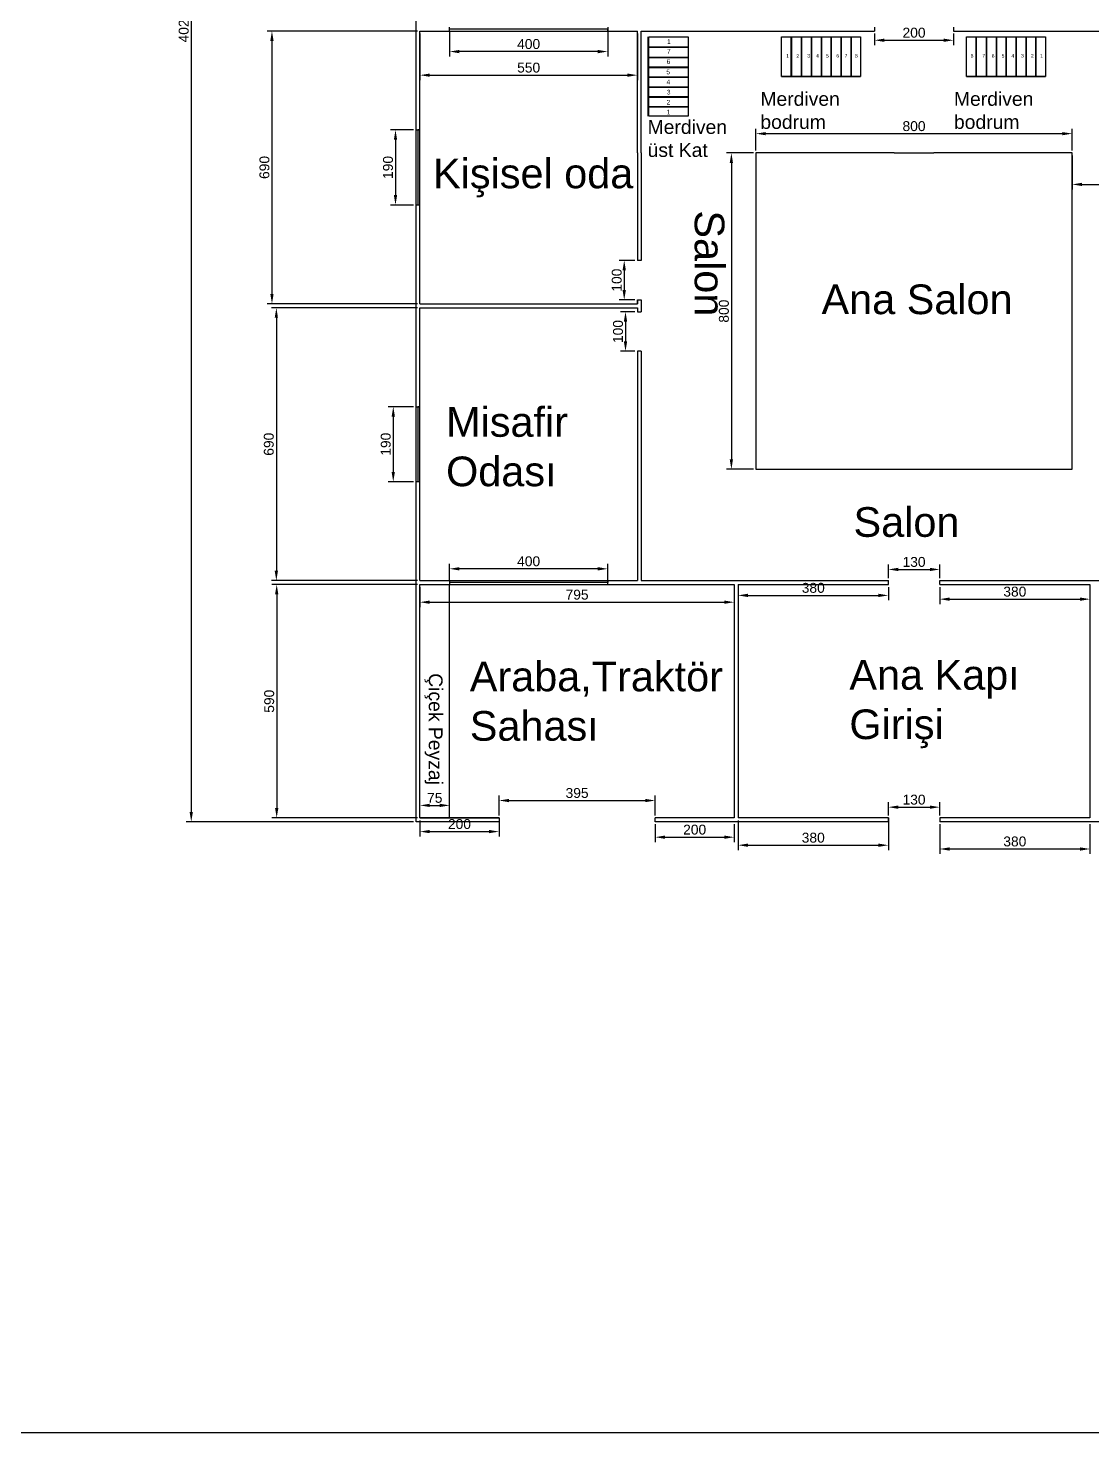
# Model space of a CAD drawing. Header units: millimetres. Extents: x 27207 to 63174, y 4783 to 28482.
# Drawn here: x 43365 to 46056, y 12849 to 16402 of the extents above; entities that cross this region are included whole.
import ezdxf

# ---------------------------------------------------------------- set-up
doc = ezdxf.new("R2010")
doc.units = ezdxf.units.MM
doc.header["$LTSCALE"] = 20
doc.linetypes.add('ACAD_ISO02W100', pattern=[15, 12, -3])
doc.layers.get('Defpoints').update_dxf_attribs({"color": 5})
doc.layers.add('İsimler', color=2, linetype='Continuous')
doc.layers.add('Uzunluklar', color=4, linetype='Continuous', lineweight=211)
doc.styles.add('Arial_3', font='Arial Unicode MS.ttf', dxfattribs={"height": 3})
doc.styles.get("Standard").update_dxf_attribs({"font": 'Arial Unicode MS.ttf'})
doc.dimstyles.new('Decimal-25', dxfattribs={"dimscale": 10, "dimtxt": 2.5, "dimasz": 2.5, "dimexe": 1.25, "dimexo": 0.625, "dimtad": 1, "dimtxsty": 'Standard', "dimcen": 2.5, "dimadec": 0, "dimazin": 0, "dimtfac": 1, "dimtmove": 0, "dimatfit": 3, "dimfxl": 1, "dimarcsym": 0})

# ---------------------------------------------------------------- blocks, each defined once
blk = doc.blocks.new('*D3')
at = {"layer": 'Defpoints', "color": 0, "linetype": 'ACAD_ISO02W100', "ltscale": 70, "transparency": 16777216}
for p in [(44346.4, 18414.3), (43777.8, 14394.3), (44346.4, 14394.3)]:
    blk.add_point(p, dxfattribs=at)
at = {"layer": 'Uzunluklar', "color": 0, "linetype": 'ACAD_ISO02W100', "lineweight": -2, "ltscale": 70, "transparency": 16777216}
for p, q in [((44340.2, 18414.3), (43765.3, 18414.3)), ((43777.8, 18389.3), (43777.8, 14419.3)), ((44340.2, 14394.3), (43765.3, 14394.3))]:
    blk.add_line(p, q, dxfattribs=at)
at = {"layer": 'Uzunluklar', "color": 0, "linetype": 'ACAD_ISO02W100', "ltscale": 70, "transparency": 16777216}
for points in [[(43773.6, 18389.3), (43781.9, 18389.3), (43777.8, 18414.3)], [(43773.6, 14419.3), (43781.9, 14419.3), (43777.8, 14394.3)]]:
    blk.add_solid(points, dxfattribs=at)
at = {"layer": 'Uzunluklar', "color": 0, "linetype": 'ACAD_ISO02W100', "lineweight": 50, "ltscale": 70, "transparency": 16777216, "insert": (43758.8, 16404.3), "char_height": 25, "attachment_point": 5, "rotation": 90}
blk.add_mtext('4020', dxfattribs=at)
blk = doc.blocks.new('*D12')
at = {"layer": 'Defpoints', "color": 0, "linetype": 'ACAD_ISO02W100', "ltscale": 70, "transparency": 16777216}
for p in [(44356.4, 16394.3), (43982, 15704.3), (44356.4, 15704.3)]:
    blk.add_point(p, dxfattribs=at)
at = {"layer": 'Uzunluklar', "color": 0, "linetype": 'ACAD_ISO02W100', "lineweight": -2, "ltscale": 70, "transparency": 16777216}
for p, q in [((44350.2, 16394.3), (43969.5, 16394.3)), ((43982, 16369.3), (43982, 15729.3)), ((44350.2, 15704.3), (43969.5, 15704.3))]:
    blk.add_line(p, q, dxfattribs=at)
at = {"layer": 'Uzunluklar', "color": 0, "linetype": 'ACAD_ISO02W100', "ltscale": 70, "transparency": 16777216}
for points in [[(43977.8, 16369.3), (43986.1, 16369.3), (43982, 16394.3)], [(43977.8, 15729.3), (43986.1, 15729.3), (43982, 15704.3)]]:
    blk.add_solid(points, dxfattribs=at)
at = {"layer": 'Uzunluklar', "color": 0, "linetype": 'ACAD_ISO02W100', "lineweight": 50, "ltscale": 70, "transparency": 16777216, "insert": (43963.1, 16049.3), "char_height": 25, "attachment_point": 5, "rotation": 90}
blk.add_mtext('690', dxfattribs=at)
blk = doc.blocks.new('*D13')
at = {"layer": 'Defpoints', "color": 0, "linetype": 'ACAD_ISO02W100', "ltscale": 70, "transparency": 16777216}
for p in [(44356.4, 15694.3), (43993.1, 15004.3), (44356.4, 15004.3)]:
    blk.add_point(p, dxfattribs=at)
at = {"layer": 'Uzunluklar', "color": 0, "linetype": 'ACAD_ISO02W100', "lineweight": -2, "ltscale": 70, "transparency": 16777216}
for p, q in [((44350.2, 15694.3), (43980.6, 15694.3)), ((43993.1, 15669.3), (43993.1, 15029.3)), ((44350.2, 15004.3), (43980.6, 15004.3))]:
    blk.add_line(p, q, dxfattribs=at)
at = {"layer": 'Uzunluklar', "color": 0, "linetype": 'ACAD_ISO02W100', "ltscale": 70, "transparency": 16777216}
for points in [[(43988.9, 15669.3), (43997.2, 15669.3), (43993.1, 15694.3)], [(43988.9, 15029.3), (43997.2, 15029.3), (43993.1, 15004.3)]]:
    blk.add_solid(points, dxfattribs=at)
at = {"layer": 'Uzunluklar', "color": 0, "linetype": 'ACAD_ISO02W100', "lineweight": 50, "ltscale": 70, "transparency": 16777216, "insert": (43974.1, 15349.3), "char_height": 25, "attachment_point": 5, "rotation": 90}
blk.add_mtext('690', dxfattribs=at)
blk = doc.blocks.new('*D14')
at = {"layer": 'Defpoints', "color": 0, "linetype": 'ACAD_ISO02W100', "ltscale": 70, "transparency": 16777216}
for p in [(44356.4, 14994.3), (43994, 14404.3), (44356.4, 14404.3)]:
    blk.add_point(p, dxfattribs=at)
at = {"layer": 'Uzunluklar', "color": 0, "linetype": 'ACAD_ISO02W100', "lineweight": -2, "ltscale": 70, "transparency": 16777216}
for p, q in [((44350.2, 14994.3), (43981.5, 14994.3)), ((43994, 14969.3), (43994, 14429.3)), ((44350.2, 14404.3), (43981.5, 14404.3))]:
    blk.add_line(p, q, dxfattribs=at)
at = {"layer": 'Uzunluklar', "color": 0, "linetype": 'ACAD_ISO02W100', "ltscale": 70, "transparency": 16777216}
for points in [[(43989.8, 14969.3), (43998.2, 14969.3), (43994, 14994.3)], [(43989.8, 14429.3), (43998.2, 14429.3), (43994, 14404.3)]]:
    blk.add_solid(points, dxfattribs=at)
at = {"layer": 'Uzunluklar', "color": 0, "linetype": 'ACAD_ISO02W100', "lineweight": 50, "ltscale": 70, "transparency": 16777216, "insert": (43975.1, 14699.3), "char_height": 25, "attachment_point": 5, "rotation": 90}
blk.add_mtext('590', dxfattribs=at)
blk = doc.blocks.new('*D36')
at = {"layer": 'Defpoints', "color": 0, "linetype": 'ACAD_ISO02W100', "ltscale": 70, "transparency": 16777216}
for p in [(44346.4, 16144.3), (44294.5, 15954.3), (44346.4, 15954.3)]:
    blk.add_point(p, dxfattribs=at)
at = {"layer": 'Uzunluklar', "color": 0, "linetype": 'ACAD_ISO02W100', "lineweight": -2, "ltscale": 70, "transparency": 16777216}
for p, q in [((44340.2, 16144.3), (44282, 16144.3)), ((44294.5, 16119.3), (44294.5, 15979.3)), ((44340.2, 15954.3), (44282, 15954.3))]:
    blk.add_line(p, q, dxfattribs=at)
at = {"layer": 'Uzunluklar', "color": 0, "linetype": 'ACAD_ISO02W100', "ltscale": 70, "transparency": 16777216}
for points in [[(44290.4, 16119.3), (44298.7, 16119.3), (44294.5, 16144.3)], [(44290.4, 15979.3), (44298.7, 15979.3), (44294.5, 15954.3)]]:
    blk.add_solid(points, dxfattribs=at)
at = {"layer": 'Uzunluklar', "color": 0, "linetype": 'ACAD_ISO02W100', "lineweight": 50, "ltscale": 70, "transparency": 16777216, "insert": (44275.6, 16049.3), "char_height": 25, "attachment_point": 5, "rotation": 90}
blk.add_mtext('190', dxfattribs=at)
blk = doc.blocks.new('*D37')
at = {"layer": 'Defpoints', "color": 0, "linetype": 'ACAD_ISO02W100', "ltscale": 70, "transparency": 16777216}
for p in [(44346.4, 15444.3), (44288.9, 15254.3), (44346.4, 15254.3)]:
    blk.add_point(p, dxfattribs=at)
at = {"layer": 'Uzunluklar', "color": 0, "linetype": 'ACAD_ISO02W100', "lineweight": -2, "ltscale": 70, "transparency": 16777216}
for p, q in [((44340.2, 15444.3), (44276.4, 15444.3)), ((44288.9, 15419.3), (44288.9, 15279.3)), ((44340.2, 15254.3), (44276.4, 15254.3))]:
    blk.add_line(p, q, dxfattribs=at)
at = {"layer": 'Uzunluklar', "color": 0, "linetype": 'ACAD_ISO02W100', "ltscale": 70, "transparency": 16777216}
for points in [[(44284.7, 15419.3), (44293.1, 15419.3), (44288.9, 15444.3)], [(44284.7, 15279.3), (44293.1, 15279.3), (44288.9, 15254.3)]]:
    blk.add_solid(points, dxfattribs=at)
at = {"layer": 'Uzunluklar', "color": 0, "linetype": 'ACAD_ISO02W100', "lineweight": 50, "ltscale": 70, "transparency": 16777216, "insert": (44270, 15349.3), "char_height": 25, "attachment_point": 5, "rotation": 90}
blk.add_mtext('190', dxfattribs=at)
blk = doc.blocks.new('*D38')
at = {"layer": 'Defpoints', "color": 0, "linetype": 'ACAD_ISO02W100', "ltscale": 70, "transparency": 16777216}
for p in [(44906.4, 15814.3), (44873.2, 15714.3), (44906.4, 15714.3)]:
    blk.add_point(p, dxfattribs=at)
at = {"layer": 'Uzunluklar', "color": 0, "linetype": 'ACAD_ISO02W100', "lineweight": -2, "ltscale": 70, "transparency": 16777216}
for p, q in [((44900.2, 15814.3), (44860.7, 15814.3)), ((44873.2, 15789.3), (44873.2, 15739.3)), ((44900.2, 15714.3), (44860.7, 15714.3))]:
    blk.add_line(p, q, dxfattribs=at)
at = {"layer": 'Uzunluklar', "color": 0, "linetype": 'ACAD_ISO02W100', "ltscale": 70, "transparency": 16777216}
for points in [[(44869, 15789.3), (44877.4, 15789.3), (44873.2, 15814.3)], [(44869, 15739.3), (44877.4, 15739.3), (44873.2, 15714.3)]]:
    blk.add_solid(points, dxfattribs=at)
at = {"layer": 'Uzunluklar', "color": 0, "linetype": 'ACAD_ISO02W100', "lineweight": 50, "ltscale": 70, "transparency": 16777216, "insert": (44854.3, 15764.3), "char_height": 25, "attachment_point": 5, "rotation": 90}
blk.add_mtext('100', dxfattribs=at)
blk = doc.blocks.new('*D39')
at = {"layer": 'Defpoints', "color": 0, "linetype": 'ACAD_ISO02W100', "ltscale": 70, "transparency": 16777216}
for p in [(44906.4, 15684.3), (44876.4, 15584.3), (44906.4, 15584.3)]:
    blk.add_point(p, dxfattribs=at)
at = {"layer": 'Uzunluklar', "color": 0, "linetype": 'ACAD_ISO02W100', "lineweight": -2, "ltscale": 70, "transparency": 16777216}
for p, q in [((44900.2, 15684.3), (44863.9, 15684.3)), ((44876.4, 15659.3), (44876.4, 15609.3)), ((44900.2, 15584.3), (44863.9, 15584.3))]:
    blk.add_line(p, q, dxfattribs=at)
at = {"layer": 'Uzunluklar', "color": 0, "linetype": 'ACAD_ISO02W100', "ltscale": 70, "transparency": 16777216}
for points in [[(44872.2, 15659.3), (44880.6, 15659.3), (44876.4, 15684.3)], [(44872.2, 15609.3), (44880.6, 15609.3), (44876.4, 15584.3)]]:
    blk.add_solid(points, dxfattribs=at)
at = {"layer": 'Uzunluklar', "color": 0, "linetype": 'ACAD_ISO02W100', "lineweight": 50, "ltscale": 70, "transparency": 16777216, "insert": (44857.5, 15634.3), "char_height": 25, "attachment_point": 5, "rotation": 90}
blk.add_mtext('100', dxfattribs=at)
blk = doc.blocks.new('*D40')
at = {"layer": 'Defpoints', "color": 0, "linetype": 'ACAD_ISO02W100', "ltscale": 70, "transparency": 16777216}
for p in [(44431.4, 15034.2), (44431.4, 14999.3), (44831.4, 14999.3)]:
    blk.add_point(p, dxfattribs=at)
at = {"layer": 'Uzunluklar', "color": 0, "linetype": 'ACAD_ISO02W100', "lineweight": -2, "ltscale": 70, "transparency": 16777216}
for p, q in [((44431.4, 15005.5), (44431.4, 15046.7)), ((44806.4, 15034.2), (44456.4, 15034.2)), ((44831.4, 15005.5), (44831.4, 15046.7))]:
    blk.add_line(p, q, dxfattribs=at)
at = {"layer": 'Uzunluklar', "color": 0, "linetype": 'ACAD_ISO02W100', "ltscale": 70, "transparency": 16777216}
for points in [[(44456.4, 15038.4), (44456.4, 15030), (44431.4, 15034.2)], [(44806.4, 15038.4), (44806.4, 15030), (44831.4, 15034.2)]]:
    blk.add_solid(points, dxfattribs=at)
at = {"layer": 'Uzunluklar', "color": 0, "linetype": 'ACAD_ISO02W100', "lineweight": 50, "ltscale": 70, "transparency": 16777216, "insert": (44631.4, 15053.1), "char_height": 25, "attachment_point": 5}
blk.add_mtext('400', dxfattribs=at)
blk = doc.blocks.new('*D41')
at = {"layer": 'Defpoints', "color": 0, "linetype": 'ACAD_ISO02W100', "ltscale": 70, "transparency": 16777216}
for p in [(44431.4, 16399.3), (44831.4, 16399.3), (44431.4, 16342.4)]:
    blk.add_point(p, dxfattribs=at)
at = {"layer": 'Uzunluklar', "color": 0, "linetype": 'ACAD_ISO02W100', "lineweight": -2, "ltscale": 70, "transparency": 16777216}
for p, q in [((44431.4, 16393), (44431.4, 16329.9)), ((44831.4, 16393), (44831.4, 16329.9)), ((44806.4, 16342.4), (44456.4, 16342.4))]:
    blk.add_line(p, q, dxfattribs=at)
at = {"layer": 'Uzunluklar', "color": 0, "linetype": 'ACAD_ISO02W100', "ltscale": 70, "transparency": 16777216}
for points in [[(44456.4, 16346.5), (44456.4, 16338.2), (44431.4, 16342.4)], [(44806.4, 16346.5), (44806.4, 16338.2), (44831.4, 16342.4)]]:
    blk.add_solid(points, dxfattribs=at)
at = {"layer": 'Uzunluklar', "color": 0, "linetype": 'ACAD_ISO02W100', "lineweight": 50, "ltscale": 70, "transparency": 16777216, "insert": (44631.4, 16361.3), "char_height": 25, "attachment_point": 5}
blk.add_mtext('400', dxfattribs=at)
blk = doc.blocks.new('*D42')
at = {"layer": 'Defpoints', "color": 0, "linetype": 'ACAD_ISO02W100', "ltscale": 70, "transparency": 16777216}
for p in [(46006.4, 16134.8), (45206.4, 16085.9), (46006.4, 16085.9)]:
    blk.add_point(p, dxfattribs=at)
at = {"layer": 'Uzunluklar', "color": 0, "linetype": 'ACAD_ISO02W100', "lineweight": -2, "ltscale": 70, "transparency": 16777216}
for p, q in [((45206.4, 16092.1), (45206.4, 16147.3)), ((45231.4, 16134.8), (45981.4, 16134.8)), ((46006.4, 16092.1), (46006.4, 16147.3))]:
    blk.add_line(p, q, dxfattribs=at)
at = {"layer": 'Uzunluklar', "color": 0, "linetype": 'ACAD_ISO02W100', "ltscale": 70, "transparency": 16777216}
for points in [[(45231.4, 16138.9), (45231.4, 16130.6), (45206.4, 16134.8)], [(45981.4, 16138.9), (45981.4, 16130.6), (46006.4, 16134.8)]]:
    blk.add_solid(points, dxfattribs=at)
at = {"layer": 'Uzunluklar', "color": 0, "linetype": 'ACAD_ISO02W100', "lineweight": 50, "ltscale": 70, "transparency": 16777216, "insert": (45606.4, 16153.7), "char_height": 25, "attachment_point": 5}
blk.add_mtext('800', dxfattribs=at)
blk = doc.blocks.new('*D43')
at = {"layer": 'Defpoints', "color": 0, "linetype": 'ACAD_ISO02W100', "ltscale": 70, "transparency": 16777216}
for p in [(45206.4, 16085.9), (45144.3, 15285.9), (45206.4, 15285.9)]:
    blk.add_point(p, dxfattribs=at)
at = {"layer": 'Uzunluklar', "color": 0, "linetype": 'ACAD_ISO02W100', "lineweight": -2, "ltscale": 70, "transparency": 16777216}
for p, q in [((45200.2, 16085.9), (45131.8, 16085.9)), ((45144.3, 16060.9), (45144.3, 15310.9)), ((45200.2, 15285.9), (45131.8, 15285.9))]:
    blk.add_line(p, q, dxfattribs=at)
at = {"layer": 'Uzunluklar', "color": 0, "linetype": 'ACAD_ISO02W100', "ltscale": 70, "transparency": 16777216}
for points in [[(45140.1, 16060.9), (45148.4, 16060.9), (45144.3, 16085.9)], [(45140.1, 15310.9), (45148.4, 15310.9), (45144.3, 15285.9)]]:
    blk.add_solid(points, dxfattribs=at)
at = {"layer": 'Uzunluklar', "color": 0, "linetype": 'ACAD_ISO02W100', "lineweight": 50, "ltscale": 70, "transparency": 16777216, "insert": (45125.4, 15685.9), "char_height": 25, "attachment_point": 5, "rotation": 90}
blk.add_mtext('800', dxfattribs=at)
blk = doc.blocks.new('*D44')
at = {"layer": 'Defpoints', "color": 0, "linetype": 'ACAD_ISO02W100', "ltscale": 70, "transparency": 16777216}
for p in [(46006.4, 16085.9), (46306.4, 16085.9), (46306.4, 16006.4)]:
    blk.add_point(p, dxfattribs=at)
at = {"layer": 'Uzunluklar', "color": 0, "linetype": 'ACAD_ISO02W100', "lineweight": -2, "ltscale": 70, "transparency": 16777216}
for p, q in [((46006.4, 16079.6), (46006.4, 15993.9)), ((46306.4, 16079.6), (46306.4, 15993.9)), ((46031.4, 16006.4), (46281.4, 16006.4))]:
    blk.add_line(p, q, dxfattribs=at)
at = {"layer": 'Uzunluklar', "color": 0, "linetype": 'ACAD_ISO02W100', "ltscale": 70, "transparency": 16777216}
for points in [[(46031.4, 16010.6), (46031.4, 16002.2), (46006.4, 16006.4)], [(46281.4, 16010.6), (46281.4, 16002.2), (46306.4, 16006.4)]]:
    blk.add_solid(points, dxfattribs=at)
at = {"layer": 'Uzunluklar', "color": 0, "linetype": 'ACAD_ISO02W100', "lineweight": 50, "ltscale": 70, "transparency": 16777216, "insert": (46156.4, 16025.3), "char_height": 25, "attachment_point": 5}
blk.add_mtext('300', dxfattribs=at)
blk = doc.blocks.new('*D57')
at = {"layer": 'Defpoints', "color": 0, "linetype": 'ACAD_ISO02W100', "ltscale": 70, "transparency": 16777216}
for p in [(44356.4, 16394.3), (44906.4, 16394.3), (44906.4, 16282.7)]:
    blk.add_point(p, dxfattribs=at)
at = {"layer": 'Uzunluklar', "color": 0, "linetype": 'ACAD_ISO02W100', "lineweight": -2, "ltscale": 70, "transparency": 16777216}
for p, q in [((44356.4, 16388), (44356.4, 16270.2)), ((44906.4, 16388), (44906.4, 16270.2)), ((44381.4, 16282.7), (44881.4, 16282.7))]:
    blk.add_line(p, q, dxfattribs=at)
at = {"layer": 'Uzunluklar', "color": 0, "linetype": 'ACAD_ISO02W100', "ltscale": 70, "transparency": 16777216}
for points in [[(44381.4, 16286.9), (44381.4, 16278.6), (44356.4, 16282.7)], [(44881.4, 16286.9), (44881.4, 16278.6), (44906.4, 16282.7)]]:
    blk.add_solid(points, dxfattribs=at)
at = {"layer": 'Uzunluklar', "color": 0, "linetype": 'ACAD_ISO02W100', "lineweight": 50, "ltscale": 70, "transparency": 16777216, "insert": (44631.4, 16301.7), "char_height": 25, "attachment_point": 5}
blk.add_mtext('550', dxfattribs=at)
blk = doc.blocks.new('*D59')
at = {"layer": 'Defpoints', "color": 0, "linetype": 'ACAD_ISO02W100', "ltscale": 70, "transparency": 16777216}
for p in [(45671.4, 15032.6), (45541.4, 15004.3), (45671.4, 15004.3)]:
    blk.add_point(p, dxfattribs=at)
at = {"layer": 'Uzunluklar', "color": 0, "linetype": 'ACAD_ISO02W100', "lineweight": -2, "ltscale": 70, "transparency": 16777216}
for p, q in [((45541.4, 15010.5), (45541.4, 15045.1)), ((45566.4, 15032.6), (45646.4, 15032.6)), ((45671.4, 15010.5), (45671.4, 15045.1))]:
    blk.add_line(p, q, dxfattribs=at)
at = {"layer": 'Uzunluklar', "color": 0, "linetype": 'ACAD_ISO02W100', "ltscale": 70, "transparency": 16777216}
for points in [[(45566.4, 15036.8), (45566.4, 15028.4), (45541.4, 15032.6)], [(45646.4, 15036.8), (45646.4, 15028.4), (45671.4, 15032.6)]]:
    blk.add_solid(points, dxfattribs=at)
at = {"layer": 'Uzunluklar', "color": 0, "linetype": 'ACAD_ISO02W100', "lineweight": 50, "ltscale": 70, "transparency": 16777216, "insert": (45606.4, 15051.5), "char_height": 25, "attachment_point": 5}
blk.add_mtext('130', dxfattribs=at)
blk = doc.blocks.new('*D60')
at = {"layer": 'Defpoints', "color": 0, "linetype": 'ACAD_ISO02W100', "ltscale": 70, "transparency": 16777216}
for p in [(45161.4, 14994.3), (45541.4, 14994.3), (45541.4, 14967)]:
    blk.add_point(p, dxfattribs=at)
at = {"layer": 'Uzunluklar', "color": 0, "linetype": 'ACAD_ISO02W100', "lineweight": -2, "ltscale": 70, "transparency": 16777216}
for p, q in [((45161.4, 14988), (45161.4, 14954.5)), ((45186.4, 14967), (45516.4, 14967)), ((45541.4, 14988), (45541.4, 14954.5))]:
    blk.add_line(p, q, dxfattribs=at)
at = {"layer": 'Uzunluklar', "color": 0, "linetype": 'ACAD_ISO02W100', "ltscale": 70, "transparency": 16777216}
for points in [[(45186.4, 14971.2), (45186.4, 14962.8), (45161.4, 14967)], [(45516.4, 14971.2), (45516.4, 14962.8), (45541.4, 14967)]]:
    blk.add_solid(points, dxfattribs=at)
at = {"layer": 'Uzunluklar', "color": 0, "linetype": 'ACAD_ISO02W100', "lineweight": 50, "ltscale": 70, "transparency": 16777216, "insert": (45351.4, 14985.9), "char_height": 25, "attachment_point": 5}
blk.add_mtext('380', dxfattribs=at)
blk = doc.blocks.new('*D61')
at = {"layer": 'Defpoints', "color": 0, "linetype": 'ACAD_ISO02W100', "ltscale": 70, "transparency": 16777216}
for p in [(45671.4, 14994.3), (46051.4, 14994.3), (46051.4, 14957.4)]:
    blk.add_point(p, dxfattribs=at)
at = {"layer": 'Uzunluklar', "color": 0, "linetype": 'ACAD_ISO02W100', "lineweight": -2, "ltscale": 70, "transparency": 16777216}
for p, q in [((45671.4, 14988), (45671.4, 14944.9)), ((46051.4, 14988), (46051.4, 14944.9)), ((45696.4, 14957.4), (46026.4, 14957.4))]:
    blk.add_line(p, q, dxfattribs=at)
at = {"layer": 'Uzunluklar', "color": 0, "linetype": 'ACAD_ISO02W100', "ltscale": 70, "transparency": 16777216}
for points in [[(45696.4, 14961.6), (45696.4, 14953.3), (45671.4, 14957.4)], [(46026.4, 14961.6), (46026.4, 14953.3), (46051.4, 14957.4)]]:
    blk.add_solid(points, dxfattribs=at)
at = {"layer": 'Uzunluklar', "color": 0, "linetype": 'ACAD_ISO02W100', "lineweight": 50, "ltscale": 70, "transparency": 16777216, "insert": (45861.4, 14976.4), "char_height": 25, "attachment_point": 5}
blk.add_mtext('380', dxfattribs=at)
blk = doc.blocks.new('*D63')
at = {"layer": 'Defpoints', "color": 0, "linetype": 'ACAD_ISO02W100', "ltscale": 70, "transparency": 16777216}
for p in [(44356.4, 14994.3), (45151.4, 14994.3), (45151.4, 14949.8)]:
    blk.add_point(p, dxfattribs=at)
at = {"layer": 'Uzunluklar', "color": 0, "linetype": 'ACAD_ISO02W100', "lineweight": -2, "ltscale": 70, "transparency": 16777216}
for p, q in [((44356.4, 14988), (44356.4, 14937.3)), ((45151.4, 14988), (45151.4, 14937.3)), ((44381.4, 14949.8), (45126.4, 14949.8))]:
    blk.add_line(p, q, dxfattribs=at)
at = {"layer": 'Uzunluklar', "color": 0, "linetype": 'ACAD_ISO02W100', "ltscale": 70, "transparency": 16777216}
for points in [[(44381.4, 14954), (44381.4, 14945.6), (44356.4, 14949.8)], [(45126.4, 14954), (45126.4, 14945.6), (45151.4, 14949.8)]]:
    blk.add_solid(points, dxfattribs=at)
at = {"layer": 'Uzunluklar', "color": 0, "linetype": 'ACAD_ISO02W100', "lineweight": 50, "ltscale": 70, "transparency": 16777216, "insert": (44753.9, 14968.7), "char_height": 25, "attachment_point": 5}
blk.add_mtext('795', dxfattribs=at)
blk = doc.blocks.new('*D64')
at = {"layer": 'Defpoints', "color": 0, "linetype": 'ACAD_ISO02W100', "ltscale": 70, "transparency": 16777216}
for p in [(44431.4, 14435.9), (44356.4, 14404.3), (44431.4, 14404.3)]:
    blk.add_point(p, dxfattribs=at)
at = {"layer": 'Uzunluklar', "color": 0, "linetype": 'ACAD_ISO02W100', "lineweight": -2, "ltscale": 70, "transparency": 16777216}
for p, q in [((44356.4, 14410.5), (44356.4, 14448.4)), ((44381.4, 14435.9), (44406.4, 14435.9)), ((44431.4, 14410.5), (44431.4, 14448.4))]:
    blk.add_line(p, q, dxfattribs=at)
at = {"layer": 'Uzunluklar', "color": 0, "linetype": 'ACAD_ISO02W100', "ltscale": 70, "transparency": 16777216}
for points in [[(44381.4, 14440.1), (44381.4, 14431.7), (44356.4, 14435.9)], [(44406.4, 14440.1), (44406.4, 14431.7), (44431.4, 14435.9)]]:
    blk.add_solid(points, dxfattribs=at)
at = {"layer": 'Uzunluklar', "color": 0, "linetype": 'ACAD_ISO02W100', "lineweight": 50, "ltscale": 70, "transparency": 16777216, "insert": (44393.9, 14454.8), "char_height": 25, "attachment_point": 5}
blk.add_mtext('75', dxfattribs=at)
blk = doc.blocks.new('*D65')
at = {"layer": 'Defpoints', "color": 0, "linetype": 'ACAD_ISO02W100', "ltscale": 70, "transparency": 16777216}
for p in [(44356.4, 14404.3), (44556.4, 14404.3), (44556.4, 14369.6)]:
    blk.add_point(p, dxfattribs=at)
at = {"layer": 'Uzunluklar', "color": 0, "linetype": 'ACAD_ISO02W100', "lineweight": -2, "ltscale": 70, "transparency": 16777216}
for p, q in [((44356.4, 14398), (44356.4, 14357.1)), ((44556.4, 14398), (44556.4, 14357.1)), ((44381.4, 14369.6), (44531.4, 14369.6))]:
    blk.add_line(p, q, dxfattribs=at)
at = {"layer": 'Uzunluklar', "color": 0, "linetype": 'ACAD_ISO02W100', "ltscale": 70, "transparency": 16777216}
for points in [[(44381.4, 14373.8), (44381.4, 14365.5), (44356.4, 14369.6)], [(44531.4, 14373.8), (44531.4, 14365.5), (44556.4, 14369.6)]]:
    blk.add_solid(points, dxfattribs=at)
at = {"layer": 'Uzunluklar', "color": 0, "linetype": 'ACAD_ISO02W100', "lineweight": 50, "ltscale": 70, "transparency": 16777216, "insert": (44456.4, 14388.6), "char_height": 25, "attachment_point": 5}
blk.add_mtext('200', dxfattribs=at)
blk = doc.blocks.new('*D66')
at = {"layer": 'Defpoints', "color": 0, "linetype": 'ACAD_ISO02W100', "ltscale": 70, "transparency": 16777216}
for p in [(44951.4, 14448.2), (44556.4, 14404.3), (44951.4, 14404.3)]:
    blk.add_point(p, dxfattribs=at)
at = {"layer": 'Uzunluklar', "color": 0, "linetype": 'ACAD_ISO02W100', "lineweight": -2, "ltscale": 70, "transparency": 16777216}
for p, q in [((44556.4, 14410.5), (44556.4, 14460.7)), ((44951.4, 14410.5), (44951.4, 14460.7)), ((44581.4, 14448.2), (44926.4, 14448.2))]:
    blk.add_line(p, q, dxfattribs=at)
at = {"layer": 'Uzunluklar', "color": 0, "linetype": 'ACAD_ISO02W100', "ltscale": 70, "transparency": 16777216}
for points in [[(44581.4, 14452.3), (44581.4, 14444), (44556.4, 14448.2)], [(44926.4, 14452.3), (44926.4, 14444), (44951.4, 14448.2)]]:
    blk.add_solid(points, dxfattribs=at)
at = {"layer": 'Uzunluklar', "color": 0, "linetype": 'ACAD_ISO02W100', "lineweight": 50, "ltscale": 70, "transparency": 16777216, "insert": (44753.9, 14467.1), "char_height": 25, "attachment_point": 5}
blk.add_mtext('395', dxfattribs=at)
blk = doc.blocks.new('*D67')
at = {"layer": 'Defpoints', "color": 0, "linetype": 'ACAD_ISO02W100', "ltscale": 70, "transparency": 16777216}
for p in [(44951.4, 14394.3), (45151.4, 14394.3), (45151.4, 14355.5)]:
    blk.add_point(p, dxfattribs=at)
at = {"layer": 'Uzunluklar', "color": 0, "linetype": 'ACAD_ISO02W100', "lineweight": -2, "ltscale": 70, "transparency": 16777216}
for p, q in [((44951.4, 14388), (44951.4, 14343)), ((44976.4, 14355.5), (45126.4, 14355.5)), ((45151.4, 14388), (45151.4, 14343))]:
    blk.add_line(p, q, dxfattribs=at)
at = {"layer": 'Uzunluklar', "color": 0, "linetype": 'ACAD_ISO02W100', "ltscale": 70, "transparency": 16777216}
for points in [[(44976.4, 14359.6), (44976.4, 14351.3), (44951.4, 14355.5)], [(45126.4, 14359.6), (45126.4, 14351.3), (45151.4, 14355.5)]]:
    blk.add_solid(points, dxfattribs=at)
at = {"layer": 'Uzunluklar', "color": 0, "linetype": 'ACAD_ISO02W100', "lineweight": 50, "ltscale": 70, "transparency": 16777216, "insert": (45051.4, 14374.4), "char_height": 25, "attachment_point": 5}
blk.add_mtext('200', dxfattribs=at)
blk = doc.blocks.new('*D68')
at = {"layer": 'Defpoints', "color": 0, "linetype": 'ACAD_ISO02W100', "ltscale": 70, "transparency": 16777216}
for p in [(45161.4, 14404.3), (45541.4, 14404.3), (45541.4, 14335.2)]:
    blk.add_point(p, dxfattribs=at)
at = {"layer": 'Uzunluklar', "color": 0, "linetype": 'ACAD_ISO02W100', "lineweight": -2, "ltscale": 70, "transparency": 16777216}
for p, q in [((45161.4, 14398), (45161.4, 14322.7)), ((45541.4, 14398), (45541.4, 14322.7)), ((45186.4, 14335.2), (45516.4, 14335.2))]:
    blk.add_line(p, q, dxfattribs=at)
at = {"layer": 'Uzunluklar', "color": 0, "linetype": 'ACAD_ISO02W100', "ltscale": 70, "transparency": 16777216}
for points in [[(45186.4, 14339.3), (45186.4, 14331), (45161.4, 14335.2)], [(45516.4, 14339.3), (45516.4, 14331), (45541.4, 14335.2)]]:
    blk.add_solid(points, dxfattribs=at)
at = {"layer": 'Uzunluklar', "color": 0, "linetype": 'ACAD_ISO02W100', "lineweight": 50, "ltscale": 70, "transparency": 16777216, "insert": (45351.4, 14354.1), "char_height": 25, "attachment_point": 5}
blk.add_mtext('380', dxfattribs=at)
blk = doc.blocks.new('*D69')
at = {"layer": 'Defpoints', "color": 0, "linetype": 'ACAD_ISO02W100', "ltscale": 70, "transparency": 16777216}
for p in [(45671.4, 14431.4), (45541.4, 14404.3), (45671.4, 14404.3)]:
    blk.add_point(p, dxfattribs=at)
at = {"layer": 'Uzunluklar', "color": 0, "linetype": 'ACAD_ISO02W100', "lineweight": -2, "ltscale": 70, "transparency": 16777216}
for p, q in [((45541.4, 14410.5), (45541.4, 14443.9)), ((45566.4, 14431.4), (45646.4, 14431.4)), ((45671.4, 14410.5), (45671.4, 14443.9))]:
    blk.add_line(p, q, dxfattribs=at)
at = {"layer": 'Uzunluklar', "color": 0, "linetype": 'ACAD_ISO02W100', "ltscale": 70, "transparency": 16777216}
for points in [[(45566.4, 14435.5), (45566.4, 14427.2), (45541.4, 14431.4)], [(45646.4, 14435.5), (45646.4, 14427.2), (45671.4, 14431.4)]]:
    blk.add_solid(points, dxfattribs=at)
at = {"layer": 'Uzunluklar', "color": 0, "linetype": 'ACAD_ISO02W100', "lineweight": 50, "ltscale": 70, "transparency": 16777216, "insert": (45606.4, 14450.3), "char_height": 25, "attachment_point": 5}
blk.add_mtext('130', dxfattribs=at)
blk = doc.blocks.new('*D70')
at = {"layer": 'Defpoints', "color": 0, "linetype": 'ACAD_ISO02W100', "ltscale": 70, "transparency": 16777216}
for p in [(45671.4, 14394.3), (46051.4, 14394.3), (46051.4, 14325.6)]:
    blk.add_point(p, dxfattribs=at)
at = {"layer": 'Uzunluklar', "color": 0, "linetype": 'ACAD_ISO02W100', "lineweight": -2, "ltscale": 70, "transparency": 16777216}
for p, q in [((45671.4, 14388), (45671.4, 14313.1)), ((46051.4, 14388), (46051.4, 14313.1)), ((45696.4, 14325.6), (46026.4, 14325.6))]:
    blk.add_line(p, q, dxfattribs=at)
at = {"layer": 'Uzunluklar', "color": 0, "linetype": 'ACAD_ISO02W100', "ltscale": 70, "transparency": 16777216}
for points in [[(45696.4, 14329.7), (45696.4, 14321.4), (45671.4, 14325.6)], [(46026.4, 14329.7), (46026.4, 14321.4), (46051.4, 14325.6)]]:
    blk.add_solid(points, dxfattribs=at)
at = {"layer": 'Uzunluklar', "color": 0, "linetype": 'ACAD_ISO02W100', "lineweight": 50, "ltscale": 70, "transparency": 16777216, "insert": (45861.4, 14344.5), "char_height": 25, "attachment_point": 5}
blk.add_mtext('380', dxfattribs=at)
blk = doc.blocks.new('*D72')
at = {"layer": 'Defpoints', "color": 0, "linetype": 'ACAD_ISO02W100', "ltscale": 70, "transparency": 16777216}
for p in [(45506.4, 16394.3), (45706.4, 16394.3), (45706.4, 16371)]:
    blk.add_point(p, dxfattribs=at)
at = {"layer": 'Uzunluklar', "color": 0, "linetype": 'ACAD_ISO02W100', "lineweight": -2, "ltscale": 70, "transparency": 16777216}
for p, q in [((45506.4, 16388), (45506.4, 16358.5)), ((45706.4, 16388), (45706.4, 16358.5)), ((45531.4, 16371), (45681.4, 16371))]:
    blk.add_line(p, q, dxfattribs=at)
at = {"layer": 'Uzunluklar', "color": 0, "linetype": 'ACAD_ISO02W100', "ltscale": 70, "transparency": 16777216}
for points in [[(45531.4, 16375.2), (45531.4, 16366.9), (45506.4, 16371)], [(45681.4, 16375.2), (45681.4, 16366.9), (45706.4, 16371)]]:
    blk.add_solid(points, dxfattribs=at)
at = {"layer": 'Uzunluklar', "color": 0, "linetype": 'ACAD_ISO02W100', "lineweight": 50, "ltscale": 70, "transparency": 16777216, "insert": (45606.4, 16390), "char_height": 25, "attachment_point": 5}
blk.add_mtext('200', dxfattribs=at)

msp = doc.modelspace()

# ---------------------------------------------------------------- linework, layer by layer
for p, q in [((44346.419, 14404.255), (44346.419, 18404.255)), ((44356.419, 15704.255), (44356.419, 16394.255)), ((44356.419, 16394.255), (44906.419, 16394.255)), ((44356.419, 16394.255), (44431.419, 16394.255)), ((44431.419, 16394.255), (44431.419, 16404.255)), ((44831.419, 16399.255), (44431.419, 16399.255)), ((44831.419, 16404.255), (44831.419, 16394.255)), ((44831.419, 16394.255), (44831.419, 16399.255)), ((44906.419, 16085.883), (44906.419, 16394.255)), ((44916.419, 16394.255), (45506.419, 16394.255)), ((44916.419, 16085.883), (44916.419, 16394.255)), ((44934.085, 16179.41), (44934.085, 16379.41)), ((44935.085, 16179.41), (44935.085, 16379.41)), ((44935.085, 16379.41), (45035.085, 16379.41)), ((45035.085, 16379.41), (45035.085, 16179.41)), ((45270.945, 16279.397), (45270.945, 16379.397)), ((45270.945, 16379.397), (45470.945, 16379.397)), ((45295.945, 16279.397), (45295.945, 16379.397)), ((45296.945, 16279.397), (45296.945, 16379.397)), ((45302.469, 16379.397), (45340.958, 16379.397)), ((45321.945, 16279.397), (45321.945, 16379.397)), ((45322.945, 16279.397), (45322.945, 16379.397)), ((45346.945, 16279.397), (45346.945, 16379.397)), ((45347.945, 16279.397), (45347.945, 16379.397)), ((45371.945, 16279.397), (45371.945, 16379.397)), ((45372.945, 16279.397), (45372.945, 16379.397)), ((45393.34, 16379.397), (45448.668, 16379.397)), ((45396.945, 16279.397), (45396.945, 16379.397)), ((45397.945, 16279.397), (45397.945, 16379.397)), ((45421.945, 16279.397), (45421.945, 16379.397)), ((45422.945, 16279.397), (45422.945, 16379.397)), ((45446.945, 16279.397), (45446.945, 16379.397)), ((45447.945, 16279.397), (45447.945, 16379.397)), ((45470.945, 16379.397), (45470.945, 16279.397)), ((45506.419, 16404.255), (45506.419, 16394.255)), ((45706.419, 16404.255), (45706.419, 16394.255)), ((45706.419, 16394.255), (46306.419, 16394.255)), ((45738.742, 16279.397), (45738.742, 16379.397)), ((45738.742, 16379.397), (45938.742, 16379.397)), ((45763.742, 16279.397), (45763.742, 16379.397)), ((45764.742, 16279.397), (45764.742, 16379.397)), ((45770.266, 16379.397), (45808.755, 16379.397)), ((45789.742, 16279.397), (45789.742, 16379.397)), ((45790.742, 16279.397), (45790.742, 16379.397)), ((45814.742, 16279.397), (45814.742, 16379.397)), ((45815.742, 16279.397), (45815.742, 16379.397)), ((45839.742, 16279.397), (45839.742, 16379.397)), ((45840.742, 16279.397), (45840.742, 16379.397)), ((45861.137, 16379.397), (45916.465, 16379.397)), ((45864.742, 16279.397), (45864.742, 16379.397)), ((45865.742, 16279.397), (45865.742, 16379.397)), ((45889.742, 16279.397), (45889.742, 16379.397)), ((45890.742, 16279.397), (45890.742, 16379.397)), ((45914.742, 16279.397), (45914.742, 16379.397)), ((45915.742, 16279.397), (45915.742, 16379.397)), ((45938.742, 16379.397), (45938.742, 16279.397)), ((44935.085, 16354.41), (45035.085, 16354.41)), ((44935.085, 16353.41), (45035.085, 16353.41)), ((45035.085, 16347.886), (45035.085, 16309.398)), ((45470.945, 16348.61), (45470.945, 16303.51)), ((45938.742, 16348.61), (45938.742, 16303.51)), ((44935.085, 16328.41), (45035.085, 16328.41)), ((44935.085, 16327.41), (45035.085, 16327.41)), ((44935.085, 16303.41), (45035.085, 16303.41)), ((44935.085, 16302.41), (45035.085, 16302.41)), ((44935.085, 16278.41), (45035.085, 16278.41)), ((44935.085, 16277.41), (45035.085, 16277.41)), ((45470.945, 16279.397), (45270.945, 16279.397)), ((45470.945, 16278.397), (45270.945, 16278.397)), ((45938.742, 16279.397), (45738.742, 16279.397)), ((45938.742, 16278.397), (45738.742, 16278.397)), ((44935.085, 16253.41), (45035.085, 16253.41)), ((44935.085, 16252.41), (45035.085, 16252.41)), ((45035.085, 16257.015), (45035.085, 16201.688)), ((44935.085, 16228.41), (45035.085, 16228.41)), ((44935.085, 16227.41), (45035.085, 16227.41)), ((44935.085, 16203.41), (45035.085, 16203.41)), ((44935.085, 16202.41), (45035.085, 16202.41)), ((45035.085, 16179.41), (44935.085, 16179.41)), ((45004.298, 16179.41), (44959.198, 16179.41)), ((44346.419, 15954.255), (44346.419, 16144.255)), ((44346.419, 16144.255), (44356.419, 16144.255)), ((44356.419, 16144.255), (44351.419, 16144.255)), ((44351.419, 16144.255), (44351.419, 15954.255)), ((44906.419, 16085.883), (44906.419, 15814.255)), ((44916.419, 16085.883), (44916.419, 15814.255)), ((45556.419, 16085.883), (45206.419, 16085.883)), ((45206.419, 16085.883), (45206.419, 15285.883)), ((45556.419, 16085.883), (45656.419, 16085.883)), ((46006.419, 16085.883), (45656.419, 16085.883)), ((46006.419, 15285.883), (46006.419, 16085.883)), ((44356.419, 15954.255), (44346.419, 15954.255)), ((44356.419, 15704.255), (44356.419, 15954.255)), ((44916.419, 15814.255), (44906.419, 15814.255)), ((44356.419, 15704.255), (44906.419, 15704.255)), ((44906.419, 15714.255), (44906.419, 15704.255)), ((44906.419, 15704.255), (44906.419, 15714.255)), ((44906.419, 15714.255), (44916.419, 15714.255)), ((44916.419, 15714.255), (44916.419, 15684.255)), ((44356.419, 15004.255), (44356.419, 15694.255)), ((44356.419, 15694.255), (44906.419, 15694.255)), ((44906.419, 15694.255), (44906.419, 15684.255)), ((44906.419, 15694.255), (44906.419, 15684.255)), ((44906.419, 15684.255), (44916.419, 15684.255)), ((44906.419, 15584.255), (44906.419, 15285.883)), ((44916.419, 15584.255), (44906.419, 15584.255)), ((44916.419, 15584.255), (44916.419, 15285.883)), ((44346.419, 15254.255), (44346.419, 15444.255)), ((44346.419, 15444.255), (44356.419, 15444.255)), ((44356.419, 15444.255), (44351.419, 15444.255)), ((44351.419, 15444.255), (44351.419, 15254.255)), ((44906.419, 15285.883), (44906.419, 15004.255)), ((44916.419, 15285.883), (44916.419, 15004.255)), ((45206.419, 15285.883), (46006.419, 15285.883)), ((44356.419, 15254.255), (44346.419, 15254.255)), ((44356.419, 15004.255), (44356.419, 15254.255)), ((44346.419, 14394.255), (44346.419, 15004.255)), ((44356.419, 15004.255), (44906.419, 15004.255)), ((44356.419, 15004.255), (44431.419, 15004.255)), ((44356.419, 14404.255), (44356.419, 14994.255)), ((44356.419, 14994.255), (45151.419, 14994.255)), ((44356.419, 14994.255), (45151.419, 14994.255)), ((44431.419, 15004.255), (44431.419, 14994.255)), ((44831.419, 14999.255), (44431.419, 14999.255)), ((44431.419, 14404.255), (44431.419, 14994.255)), ((44431.419, 14994.255), (44831.419, 14994.255)), ((44831.419, 14994.255), (44831.419, 15004.255)), ((44831.419, 15004.255), (44831.419, 14999.255)), ((44916.419, 15004.255), (45541.419, 15004.255)), ((45151.419, 14994.255), (45151.419, 14404.255)), ((45161.419, 14994.255), (45541.419, 14994.255)), ((45161.419, 14994.255), (45161.419, 14404.255)), ((45161.419, 14994.255), (45541.419, 14994.255)), ((45161.419, 14994.255), (45541.419, 14994.255)), ((45541.419, 14994.255), (45541.419, 15004.255)), ((45671.419, 15004.255), (46846.419, 15004.255)), ((45671.419, 14994.255), (45671.419, 15004.255)), ((45671.419, 14994.255), (46051.419, 14994.255)), ((45671.419, 14994.255), (45856.419, 14994.255)), ((46051.419, 14994.255), (46051.419, 14404.255)), ((44556.419, 14394.255), (44346.419, 14394.255)), ((44556.419, 14404.255), (44356.419, 14404.255)), ((44556.419, 14404.255), (44356.419, 14404.255)), ((44356.419, 14404.255), (44556.419, 14404.255)), ((44556.419, 14404.255), (44556.419, 14394.255)), ((45151.419, 14404.255), (44951.419, 14404.255)), ((45151.419, 14404.255), (44951.419, 14404.255)), ((44951.419, 14394.255), (44951.419, 14404.255)), ((45541.419, 14394.255), (44951.419, 14394.255)), ((45541.419, 14404.255), (45161.419, 14404.255)), ((45541.419, 14404.255), (45161.419, 14404.255)), ((45541.419, 14404.255), (45541.419, 14394.255)), ((45541.419, 14394.255), (45541.419, 14404.255)), ((46051.419, 14404.255), (45671.419, 14404.255)), ((46051.419, 14404.255), (45671.419, 14404.255)), ((45671.419, 14404.255), (45671.419, 14394.255)), ((46856.419, 14394.255), (45671.419, 14394.255))]:
    msp.add_line(p, q)
at = {"ltscale": 75}
msp.add_lwpolyline([(31075.758, 19337.371), (60086.905, 19337.371), (60086.905, 12848.811), (31075.758, 12848.811)], close=True, dxfattribs=at)

# ---------------------------------------------------------------- texts
at = {"attachment_point": 1, "style": 'Arial_3'}
for s, width, insert, char_height in [('7', 46.18692, (44981.551, 16349.146), 12), ('1', 46.18692, (44981.551, 16373.527), 12), ('6', 46.18692, (44980.36, 16322.982), 12), ('1', 25, (45283.006, 16336.125), 9), ('2', 25, (45308.685, 16335.555), 9), ('3', 25, (45336.076, 16336.125), 9), ('4', 25, (45358.616, 16336.125), 9), ('5', 25, (45383.724, 16336.125), 9), ('6', 25, (45409.974, 16336.125), 9), ('7', 25, (45430.802, 16336.125), 9), ('8', 25, (45457.052, 16336.125), 9), ('8', 25, (45749.661, 16336.125), 9), ('7', 25, (45779.14, 16336.125), 9), ('6', 25, (45803.022, 16336.125), 9), ('5', 25, (45828.023, 16336.125), 9), ('4', 25, (45852.651, 16336.125), 9), ('3', 25, (45877.279, 16336.125), 9), ('2', 25, (45902.28, 16336.125), 9), ('1', 25, (45925.415, 16336.125), 9), ('5', 46.18692, (44979.76, 16296.97), 12), ('4', 46.18692, (44980.356, 16271.4), 12), ('3', 46.18692, (44980.951, 16245.831), 12), ('2', 46.18692, (44980.402, 16220.159), 12), ('1', 46.18692, (44980.662, 16195.33), 12)]:
    msp.add_mtext_dynamic_manual_height_columns(s, width=width, gutter_width=15, heights=[0], dxfattribs=dict(at, insert=insert, char_height=char_height))
at = {"layer": 'İsimler', "attachment_point": 1, "style": 'Arial_3'}
for s, width, heights, insert, char_height in [('{\\fArial Unicode MS|b0|i0|c134|p34;Merdiven}^Jbodrum', 498.24104, [0], (45217.626, 16240.179), 35), ('{\\fArial Unicode MS|b0|i0|c134|p34;Merdiven}^Jbodrum', 498.24104, [0], (45707.35, 16240.179), 35), ('{\\fArial Unicode MS|b0|i0|c134|p34;Merdiven^J}üst Kat', 498.24104, [0], (44932.335, 16169.212), 35), ('Kişisel oda', 610.99171, [0], (44389.574, 16071.694), 75), ('Ana Salon', 498.24104, [308.61], (45372.347, 15753.299), 75), ('{\\fArial Unicode MS|b0|i0|c134|p34;Misafir }^J{\\fArial Unicode MS|b0|i0|c134|p34;Odası}', 738.77581, [0], (44422.511, 15443.157), 75), ('Salon', 498.24104, [0], (45453.306, 15190.089), 75), ('Araba,Traktör^JSahası', 498.24104, [0], (44482.525, 14799.44), 75), ('Ana Kapı^JGirişi', 498.24104, [0], (45442.82, 14803.565), 75)]:
    msp.add_mtext_dynamic_manual_height_columns(s, width=width, gutter_width=15, heights=heights, dxfattribs=dict(at, insert=insert, char_height=char_height))
at = {"layer": 'İsimler', "attachment_point": 1, "rotation": 270, "style": 'Arial_3'}
for s, insert, char_height in [('Salon', (45126.493, 15940.666), 75), ('Çiçek Peyzaj', (44413.657, 14770.185), 35)]:
    msp.add_mtext_dynamic_manual_height_columns(s, width=498.24104, gutter_width=15, heights=[0], dxfattribs=dict(at, insert=insert, char_height=char_height))

# ---------------------------------------------------------------- dimensions: what is measured, and where the dimension line sits
at = {"layer": 'Uzunluklar', "linetype": 'ACAD_ISO02W100', "lineweight": 50, "ltscale": 70}
for base, p1, p2, picture, middle in [((43777.77, 14394.255), (44346.419, 18414.255), (44346.419, 14394.255), '*D3', (43758.849, 16404.255)), ((43981.975, 15704.255), (44356.419, 16394.255), (44356.419, 15704.255), '*D12', (43963.055, 16049.255)), ((44294.546, 15954.255), (44346.419, 16144.255), (44346.419, 15954.255), '*D36', (44275.625, 16049.255)), ((45144.275, 15285.883), (45206.419, 16085.883), (45206.419, 15285.883), '*D43', (45125.355, 15685.883)), ((44873.19, 15714.255), (44906.419, 15814.255), (44906.419, 15714.255), '*D38', (44854.27, 15764.255)), ((43993.055, 15004.255), (44356.419, 15694.255), (44356.419, 15004.255), '*D13', (43974.135, 15349.255)), ((44876.399, 15584.255), (44906.419, 15684.255), (44906.419, 15584.255), '*D39', (44857.479, 15634.255)), ((44288.903, 15254.255), (44346.419, 15444.255), (44346.419, 15254.255), '*D37', (44269.983, 15349.255)), ((43994.002, 14404.255), (44356.419, 14994.255), (44356.419, 14404.255), '*D14', (43975.081, 14699.255))]:
    dim = msp.add_linear_dim(base=base, p1=p1, p2=p2, angle=90, dimstyle='Decimal-25', dxfattribs=at)
    dim.commit()
    dim.dimension.update_dxf_attribs({"geometry": picture, "text_midpoint": middle})
for base, p1, p2, picture, middle in [((44906.419, 16282.734), (44356.419, 16394.255), (44906.419, 16394.255), '*D57', (44631.419, 16301.655)), ((44431.419, 16342.354), (44831.419, 16399.255), (44431.419, 16399.255), '*D41', (44631.419, 16361.275)), ((45706.419, 16371.047), (45506.419, 16394.255), (45706.419, 16394.255), '*D72', (45606.419, 16389.968)), ((46006.419, 16134.78), (45206.419, 16085.883), (46006.419, 16085.883), '*D42', (45606.419, 16153.701)), ((46306.419, 16006.386), (46006.419, 16085.883), (46306.419, 16085.883), '*D44', (46156.419, 16025.306)), ((44431.419, 15034.194), (44831.419, 14999.255), (44431.419, 14999.255), '*D40', (44631.419, 15053.115)), ((45671.419, 15032.61), (45541.419, 15004.255), (45671.419, 15004.255), '*D59', (45606.419, 15051.531)), ((45151.419, 14949.802), (44356.419, 14994.255), (45151.419, 14994.255), '*D63', (44753.919, 14968.722)), ((45541.419, 14966.998), (45161.419, 14994.255), (45541.419, 14994.255), '*D60', (45351.419, 14985.918)), ((46051.419, 14957.442), (45671.419, 14994.255), (46051.419, 14994.255), '*D61', (45861.419, 14976.363)), ((44431.419, 14435.898), (44356.419, 14404.255), (44431.419, 14404.255), '*D64', (44393.919, 14454.819)), ((44951.419, 14448.176), (44556.419, 14404.255), (44951.419, 14404.255), '*D66', (44753.919, 14467.097)), ((45671.419, 14431.379), (45541.419, 14404.255), (45671.419, 14404.255), '*D69', (45606.419, 14450.299)), ((44556.419, 14369.645), (44356.419, 14404.255), (44556.419, 14404.255), '*D65', (44456.419, 14388.566)), ((45151.419, 14355.465), (44951.419, 14394.255), (45151.419, 14394.255), '*D67', (45051.419, 14374.386)), ((45541.419, 14335.157), (45161.419, 14404.255), (45541.419, 14404.255), '*D68', (45351.419, 14354.078)), ((46051.419, 14325.557), (45671.419, 14394.255), (46051.419, 14394.255), '*D70', (45861.419, 14344.477))]:
    dim = msp.add_linear_dim(base=base, p1=p1, p2=p2, dimstyle='Decimal-25', dxfattribs=at)
    dim.commit()
    dim.dimension.update_dxf_attribs({"geometry": picture, "text_midpoint": middle})

doc.saveas('drawing.dxf')
